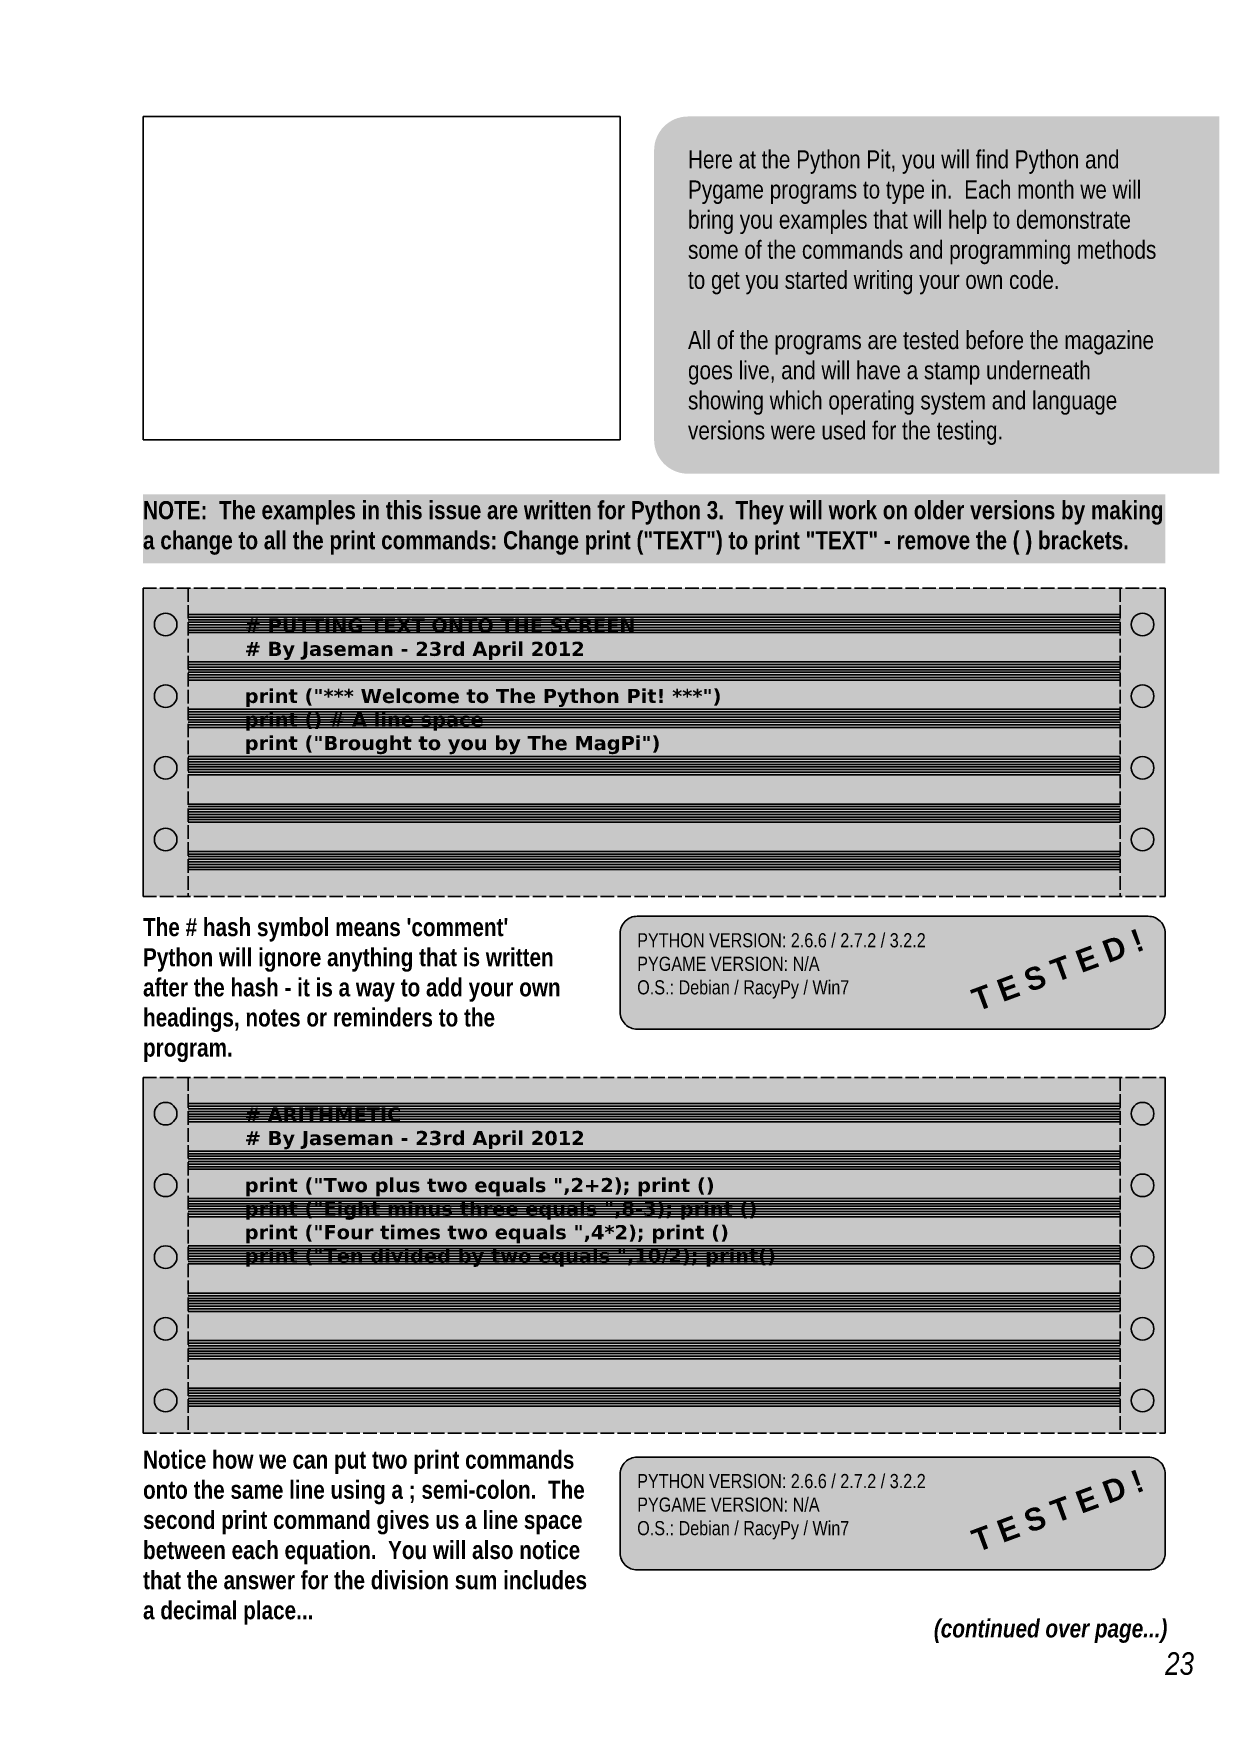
# Paper-space layout 'Page23' of a CAD drawing. Header units: millimetres. Extents: x 17 to 227, y -86 to 211.
# The model-space entities are those that its viewports show. They can reach past a viewport. Long polylines and large blocks are cut down to what shows.
import ezdxf

# ---------------------------------------------------------------- set-up
doc = ezdxf.new("R2010")
doc.units = ezdxf.units.MM
doc.header["$LTSCALE"] = 0.2
doc.linetypes.add('ACAD_ISO02W100', pattern=[15, 12, -3])
doc.layers.get('Defpoints').update_dxf_attribs({"color": 6})
for name, color, linetype in [('Background Fill', 3, 'Continuous'), ('Images', 7, 'Continuous'), ('Text', 7, 'Continuous')]:
    doc.layers.add(name, color=color, linetype=linetype)
doc.layers.get('Defpoints').off()
doc.styles.get("Standard").update_dxf_attribs({"font": 'arial.ttf'})
picture_1 = doc.add_image_def('image14.png', size_in_pixel=(512, 347))

msp = doc.modelspace()

# ---------------------------------------------------------------- hatches: boundary and pattern name
at = {"layer": 'Background Fill', "true_color": 0x0a5180}
h = msp.add_hatch(color=146, dxfattribs=at)
h.dxf.hatch_style = 1
edge = h.paths.add_edge_path()
edge.add_line((1594.91, 218.73), (1594.91, 282))
edge.add_line((1594.91, 282), (1500.41, 282))
edge.add_arc((1500.41, 276), 6, 90, 180)
edge.add_line((1494.41, 276), (1494.41, 224.73))
edge.add_arc((1500.41, 224.73), 6, 180, 270)
edge.add_line((1500.41, 218.73), (1594.91, 218.73))
at = {"layer": 'Background Fill', "true_color": 0xfefae6}
h = msp.add_hatch(color=7, dxfattribs=at)
h.dxf.hatch_style = 1
h.paths.add_polyline_path([(1403.91, 143.86), (1411.91, 143.86), (1411.91, 198.46), (1403.91, 198.46)])
h.paths.add_polyline_path([(1405.91, 153.93, -1), (1409.91, 153.93, -1)], flags=16)
h.paths.add_polyline_path([(1405.91, 166.63, -1), (1409.91, 166.63, -1)], flags=16)
h.paths.add_polyline_path([(1405.91, 179.33, -1), (1409.91, 179.33, -1)], flags=16)
h.paths.add_polyline_path([(1405.91, 192.03, -1), (1409.91, 192.03, -1)], flags=16)
h.paths.add_polyline_path([(1576.91, 143.86), (1584.91, 143.86), (1584.91, 198.46), (1576.91, 198.46)])
h.paths.add_polyline_path([(1578.91, 153.93, -1), (1582.91, 153.93, -1)], flags=16)
h.paths.add_polyline_path([(1578.91, 166.63, -1), (1582.91, 166.63, -1)], flags=16)
h.paths.add_polyline_path([(1578.91, 179.33, -1), (1582.91, 179.33, -1)], flags=16)
h.paths.add_polyline_path([(1578.91, 192.03, -1), (1582.91, 192.03, -1)], flags=16)
h.paths.add_polyline_path([(1576.91, 111.82), (1576.91, 48.82), (1584.91, 48.82), (1584.91, 111.82)])
h.paths.add_polyline_path([(1582.91, 105.39, -1), (1578.91, 105.39, -1)], flags=16)
h.paths.add_polyline_path([(1582.91, 92.69, -1), (1578.91, 92.69, -1)], flags=16)
h.paths.add_polyline_path([(1582.91, 79.99, -1), (1578.91, 79.99, -1)], flags=16)
h.paths.add_polyline_path([(1582.91, 67.29, -1), (1578.91, 67.29, -1)], flags=16)
h.paths.add_polyline_path([(1582.91, 54.59, -1), (1578.91, 54.59, -1)], flags=16)
h.paths.add_polyline_path([(1403.91, 48.82), (1411.91, 48.82), (1411.91, 111.82), (1403.91, 111.82)])
h.paths.add_polyline_path([(1409.91, 105.39, -1), (1405.91, 105.39, -1)], flags=16)
h.paths.add_polyline_path([(1409.91, 92.69, -1), (1405.91, 92.69, -1)], flags=16)
h.paths.add_polyline_path([(1409.91, 79.99, -1), (1405.91, 79.99, -1)], flags=16)
h.paths.add_polyline_path([(1409.91, 67.29, -1), (1405.91, 67.29, -1)], flags=16)
h.paths.add_polyline_path([(1409.91, 54.59, -1), (1405.91, 54.59, -1)], flags=16)
h = msp.add_hatch(color=7, dxfattribs=at)
h.dxf.hatch_style = 1
edge = h.paths.add_edge_path()
edge.add_arc((1491.41, 137.35), 3, 90, 180, ccw=False)
edge.add_line((1491.41, 140.35), (1581.91, 140.35))
edge.add_arc((1581.91, 137.35), 3, 0, 90, ccw=False)
edge.add_line((1584.91, 137.35), (1584.91, 123.35))
edge.add_arc((1581.91, 123.35), 3, -90, 0, ccw=False)
edge.add_line((1581.91, 120.35), (1491.41, 120.35))
edge.add_arc((1491.41, 123.35), 3, 180, 270, ccw=False)
edge.add_line((1488.41, 123.35), (1488.41, 137.35))
h = msp.add_hatch(color=7, dxfattribs=at)
h.dxf.hatch_style = 1
edge = h.paths.add_edge_path()
edge.add_arc((1491.41, 41.57), 3, 90, 180, ccw=False)
edge.add_line((1491.41, 44.57), (1581.91, 44.57))
edge.add_arc((1581.91, 41.57), 3, 0, 90, ccw=False)
edge.add_line((1584.91, 41.57), (1584.91, 27.57))
edge.add_arc((1581.91, 27.57), 3, -90, 0, ccw=False)
edge.add_line((1581.91, 24.57), (1491.41, 24.57))
edge.add_arc((1491.41, 27.57), 3, 180, 270, ccw=False)
edge.add_line((1488.41, 27.57), (1488.41, 41.57))

# ---------------------------------------------------------------- linework, layer by layer
at = {"color": 254, "linetype": 'ACAD_ISO02W100', "true_color": 0xfcf0b6}
for p, q in [((1403.91, 198.46), (1584.91, 198.46)), ((1411.91, 198.46), (1411.91, 143.86)), ((1576.91, 198.46), (1576.91, 143.86)), ((1403.91, 143.86), (1584.91, 143.86)), ((1403.91, 111.82), (1584.91, 111.82)), ((1411.91, 111.82), (1411.91, 48.82)), ((1576.91, 111.82), (1576.91, 48.82)), ((1403.91, 48.82), (1584.91, 48.82))]:
    msp.add_line(p, q, dxfattribs=at)
at = {"color": 254, "true_color": 0xfcf0b6}
for p, q in [((1403.91, 198.46), (1403.91, 143.86)), ((1584.91, 198.46), (1584.91, 143.86)), ((1403.91, 111.82), (1403.91, 48.82)), ((1584.91, 111.82), (1584.91, 48.82))]:
    msp.add_line(p, q, dxfattribs=at)
for points in [[(1488.41, 137.35, -0.414214), (1491.41, 140.35), (1581.91, 140.35, -0.414214), (1584.91, 137.35), (1584.91, 123.35, -0.414214), (1581.91, 120.35), (1491.41, 120.35, -0.414214), (1488.41, 123.35)], [(1488.41, 41.57, -0.414214), (1491.41, 44.57), (1581.91, 44.57, -0.414214), (1584.91, 41.57), (1584.91, 27.57, -0.414214), (1581.91, 24.57), (1491.41, 24.57, -0.414214), (1488.41, 27.57)]]:
    msp.add_lwpolyline(points, format="xyb", close=True, dxfattribs=at)
for centre in [(1407.91, 192.03), (1580.91, 192.03), (1407.91, 179.33), (1580.91, 179.33), (1407.91, 166.63), (1580.91, 166.63), (1407.91, 153.93), (1580.91, 153.93), (1407.91, 105.39), (1580.91, 105.39), (1407.91, 92.69), (1580.91, 92.69), (1407.91, 79.99), (1580.91, 79.99), (1407.91, 67.29), (1580.91, 67.29), (1407.91, 54.59), (1580.91, 54.59)]:
    msp.add_circle(centre, 2, dxfattribs=at)
at = {"layer": 'Background Fill', "color": 254, "true_color": 0xcdfee6}
for p, q in [((1411.91, 193.8), (1576.91, 193.8)), ((1411.91, 193.34), (1576.91, 193.34)), ((1411.91, 192.88), (1576.91, 192.88)), ((1411.91, 192.42), (1576.91, 192.42)), ((1411.91, 191.96), (1576.91, 191.96)), ((1411.91, 191.5), (1576.91, 191.5)), ((1411.91, 191.04), (1576.91, 191.04)), ((1411.91, 190.58), (1576.91, 190.58)), ((1411.91, 185.4), (1576.91, 185.4)), ((1411.91, 184.94), (1576.91, 184.94)), ((1411.91, 184.48), (1576.91, 184.48)), ((1411.91, 184.02), (1576.91, 184.02)), ((1411.91, 183.56), (1576.91, 183.56)), ((1411.91, 183.1), (1576.91, 183.1)), ((1411.91, 182.64), (1576.91, 182.64)), ((1411.91, 182.18), (1576.91, 182.18)), ((1411.91, 177), (1576.91, 177)), ((1411.91, 176.54), (1576.91, 176.54)), ((1411.91, 176.08), (1576.91, 176.08)), ((1411.91, 175.62), (1576.91, 175.62)), ((1411.91, 175.16), (1576.91, 175.16)), ((1411.91, 174.7), (1576.91, 174.7)), ((1411.91, 174.24), (1576.91, 174.24)), ((1411.91, 173.78), (1576.91, 173.78)), ((1411.91, 168.63), (1576.91, 168.63)), ((1411.91, 168.17), (1576.91, 168.17)), ((1411.91, 167.71), (1576.91, 167.71)), ((1411.91, 167.25), (1576.91, 167.25)), ((1411.91, 166.79), (1576.91, 166.79)), ((1411.91, 166.33), (1576.91, 166.33)), ((1411.91, 165.87), (1576.91, 165.87)), ((1411.91, 165.41), (1576.91, 165.41)), ((1411.91, 160.23), (1576.91, 160.23)), ((1411.91, 159.77), (1576.91, 159.77)), ((1411.91, 159.31), (1576.91, 159.31)), ((1411.91, 158.85), (1576.91, 158.85)), ((1411.91, 158.39), (1576.91, 158.39)), ((1411.91, 157.93), (1576.91, 157.93)), ((1411.91, 157.47), (1576.91, 157.47)), ((1411.91, 157.01), (1576.91, 157.01)), ((1411.91, 151.83), (1576.91, 151.83)), ((1411.91, 151.37), (1576.91, 151.37)), ((1411.91, 150.91), (1576.91, 150.91)), ((1411.91, 150.45), (1576.91, 150.45)), ((1411.91, 149.99), (1576.91, 149.99)), ((1411.91, 149.53), (1576.91, 149.53)), ((1411.91, 149.07), (1576.91, 149.07)), ((1411.91, 148.61), (1576.91, 148.61)), ((1411.91, 107.16), (1576.91, 107.16)), ((1411.91, 106.7), (1576.91, 106.7)), ((1411.91, 106.24), (1576.91, 106.24)), ((1411.91, 105.78), (1576.91, 105.78)), ((1411.91, 105.32), (1576.91, 105.32)), ((1411.91, 104.86), (1576.91, 104.86)), ((1411.91, 104.4), (1576.91, 104.4)), ((1411.91, 103.94), (1576.91, 103.94)), ((1411.91, 98.76), (1576.91, 98.76)), ((1411.91, 98.3), (1576.91, 98.3)), ((1411.91, 97.84), (1576.91, 97.84)), ((1411.91, 97.38), (1576.91, 97.38)), ((1411.91, 96.92), (1576.91, 96.92)), ((1411.91, 96.46), (1576.91, 96.46)), ((1411.91, 96), (1576.91, 96)), ((1411.91, 95.54), (1576.91, 95.54)), ((1411.91, 90.36), (1576.91, 90.36)), ((1411.91, 89.9), (1576.91, 89.9)), ((1411.91, 89.44), (1576.91, 89.44)), ((1411.91, 88.98), (1576.91, 88.98)), ((1411.91, 88.52), (1576.91, 88.52)), ((1411.91, 88.06), (1576.91, 88.06)), ((1411.91, 87.6), (1576.91, 87.6)), ((1411.91, 87.14), (1576.91, 87.14)), ((1411.91, 81.99), (1576.91, 81.99)), ((1411.91, 81.53), (1576.91, 81.53)), ((1411.91, 81.07), (1576.91, 81.07)), ((1411.91, 80.61), (1576.91, 80.61)), ((1411.91, 80.15), (1576.91, 80.15)), ((1411.91, 79.69), (1576.91, 79.69)), ((1411.91, 79.23), (1576.91, 79.23)), ((1411.91, 78.77), (1576.91, 78.77)), ((1411.91, 73.59), (1576.91, 73.59)), ((1411.91, 73.13), (1576.91, 73.13)), ((1411.91, 72.67), (1576.91, 72.67)), ((1411.91, 72.21), (1576.91, 72.21)), ((1411.91, 71.75), (1576.91, 71.75)), ((1411.91, 71.29), (1576.91, 71.29)), ((1411.91, 70.83), (1576.91, 70.83)), ((1411.91, 70.37), (1576.91, 70.37)), ((1411.91, 65.19), (1576.91, 65.19)), ((1411.91, 64.73), (1576.91, 64.73)), ((1411.91, 64.27), (1576.91, 64.27)), ((1411.91, 63.81), (1576.91, 63.81)), ((1411.91, 63.35), (1576.91, 63.35)), ((1411.91, 62.89), (1576.91, 62.89)), ((1411.91, 62.43), (1576.91, 62.43)), ((1411.91, 61.97), (1576.91, 61.97)), ((1411.91, 56.79), (1576.91, 56.79)), ((1411.91, 56.33), (1576.91, 56.33)), ((1411.91, 55.87), (1576.91, 55.87)), ((1411.91, 55.41), (1576.91, 55.41)), ((1411.91, 54.95), (1576.91, 54.95)), ((1411.91, 54.49), (1576.91, 54.49)), ((1411.91, 54.03), (1576.91, 54.03)), ((1411.91, 53.57), (1576.91, 53.57))]:
    msp.add_line(p, q, dxfattribs=at)
at = {"layer": 'Background Fill', "color": 2}
msp.add_solid([(1403.91, 215.07), (1584.91, 215.07), (1403.91, 202.85), (1584.91, 202.85)], dxfattribs=at)
at = {"layer": 'Background Fill', "color": 18, "true_color": 0x000000}
for points in [[(1403.91, 198.46), (1584.91, 198.46), (1403.91, 143.86), (1584.91, 143.86)], [(1403.91, 111.82), (1584.91, 111.82), (1403.91, 48.82), (1584.91, 48.82)]]:
    msp.add_solid(points, dxfattribs=at)
at = {"layer": 'Background Fill', "color": 7, "true_color": 0xfefae6}
for points in [[(1411.91, 198.46), (1576.91, 198.46), (1411.91, 143.86), (1576.91, 143.86)], [(1411.91, 111.82), (1576.91, 111.82), (1411.91, 48.82), (1576.91, 48.82)]]:
    msp.add_solid(points, dxfattribs=at)

# ---------------------------------------------------------------- texts
at = {"char_height": 3.2, "attachment_point": 1}
for s, width, insert in [('{\\fArial Narrow|b0|i0|c0|p34;\\C40;\\c445679;Here at the Python Pit, you will find Python and Pygame programs to type in.  Each month we will bring you examples that will help to demonstrate some of the commands and programming methods to get you started writing your own code.\\P\\PAll of the programs are tested before the magazine goes live, and will have a stamp underneath showing which operating system and language versions were used for the testing.}', 84.5, (1500.41, 276)), ('{\\fArial Narrow|b1|i0|c0|p34;NOTE:  The examples in this issue are written for Python 3.  They will work on older versions by making a change to all the print commands: Change print ("TEXT") to print "TEXT" - remove the ( ) brackets.}', 181, (1403.91, 213.88)), ("{\\fArial Narrow|b1|i0|c0|p34;The # hash symbol means 'comment'\\PPython will ignore anything that is written after the hash - it is a way to add your own headings, notes or reminders to the program.}", 78.5, (1403.91, 140.03)), ('{\\fArial Narrow|b1|i0|c0|p34;Notice how we can put two print commands onto the same line using a ; semi-colon.  The second print command gives us a line space between each equation.  You will also notice that the answer for the division sum includes a decimal place...}', 78.5, (1403.91, 45.71)), ('\\pi61.542;{\\fArial Narrow|b1|i1|c0|p34;(continued over page...)}', 102.5, (1482.41, 15.82))]:
    msp.add_mtext_dynamic_manual_height_columns(s, width=width, gutter_width=12.5, heights=[0], dxfattribs=dict(at, insert=insert))
at = {"layer": 'Text', "char_height": 2.5, "attachment_point": 1}
for s, width, insert in [('{\\fVerdana|b1|i0|c0|p34;\\C252;# PUTTING TEXT ONTO THE SCREEN\\P# By Jaseman - 23rd April 2012\\H2.6752x; \\H0.37381x;\\P\\H2.1069x; \\H0.47464x;\\Pprint ("*** Welcome to The Python Pit! ***")\\H2.276x; \\H0.43936x;\\Pprint () # A line space\\H2.2849x; \\H0.43766x;\\Pprint ("Brought to you by The MagPi")\\H2.2819x; }', 145, (1421.91, 193.13)), ('{\\fArial Narrow|b0|i0|c0|p34;PYTHON VERSION: 2.6.6 / 2.7.2 / 3.2.2\\PPYGAME VERSION: N/A\\PO.S.: Debian / RacyPy / Win7}', 96.5, (1491.41, 137.35)), ('{\\fVerdana|b1|i0|c0|p34;\\C252;# ARITHMETIC\\P# By Jaseman - 23rd April 2012\\H2.6732x; \\H0.37408x;\\P\\H2.1075x; \\H0.4745x;\\Pprint ("Two plus two equals ",2+2); print ()\\H2.2758x; \\H0.4394x;\\Pprint ("Eight minus three equals ",8-3); print ()\\H2.285x; \\H0.43764x;\\Pprint ("Four times two equals ",4*2); print ()\\H2.2819x; \\H0.43823x;\\Pprint ("Ten divided by two equals ",10/2); print()\\H2.2829x; }', 145, (1421.91, 106.49)), ('{\\fArial Narrow|b0|i0|c0|p34;PYTHON VERSION: 2.6.6 / 2.7.2 / 3.2.2\\PPYGAME VERSION: N/A\\PO.S.: Debian / RacyPy / Win7}', 96.5, (1491.41, 41.57))]:
    msp.add_mtext_dynamic_manual_height_columns(s, width=width, gutter_width=12.5, heights=[0], dxfattribs=dict(at, insert=insert))
at = {"layer": 'Text', "char_height": 4, "attachment_point": 1, "rotation": 20.3147}
for insert in [(1549.15, 126.81), (1549.15, 31.03)]:
    msp.add_mtext_dynamic_manual_height_columns('\\pi1.2065;{\\fViner Hand ITC|b1|i0|c0|p66;\\C21;\\c11053311;T E S T E D !}', width=33.5374, gutter_width=12.5, heights=[0], dxfattribs=dict(at, insert=insert))
at = {"layer": 'Text', "color": 255, "insert": (1584.91, 10), "char_height": 4, "attachment_point": 1}
msp.add_mtext_dynamic_manual_height_columns('{\\fArial Narrow|b0|i1|c0|p34;\\C43;23}', width=9.7232, gutter_width=12.5, heights=[0], dxfattribs=at)

# ---------------------------------------------------------------- pictures from other files: only their frames are drawn
at = {"layer": 'Images'}
image = msp.add_image(picture_1, insert=(1403.91, 224.73), size_in_units=(84.5, 57.27), dxfattribs=at)
image.dxf.flags = 7

psp = doc.layouts.new('Page23')

# ---------------------------------------------------------------- viewports
at = {"layer": 'Defpoints'}
psp.add_viewport(center=(121.75, 62.01), size=(210, 297), view_center_point=(1489.52, 148.19), view_height=297, dxfattribs=at)

doc.saveas('drawing.dxf')
